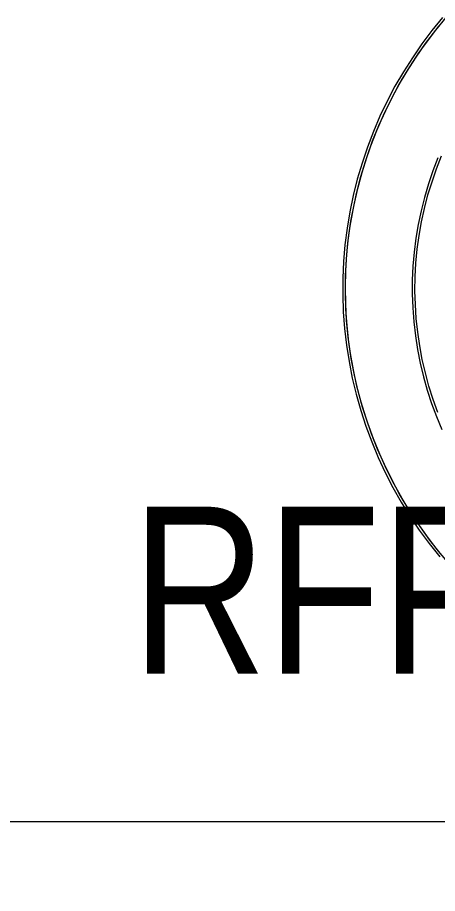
# Model space of a CAD drawing. Header units: millimetres. Extents: x -21597 to 3742, y 49379 to 62073.
# Drawn here: x -8353 to -8051, y 59012 to 59642 of the extents above; entities that cross this region are included whole.
import ezdxf

# ---------------------------------------------------------------- set-up
doc = ezdxf.new("R2010")
doc.units = ezdxf.units.MM
for name, color, linetype, lineweight in [('A-ANNO-DIMS', 7, 'Continuous', 9), ('A-ANNO-DIMS-80', 7, 'Continuous', 9), ('M-EQPM', 7, 'Continuous', 5), ('P-PIPE-IDEN', 7, 'Continuous', 9)]:
    doc.layers.add(name, color=color, linetype=linetype, lineweight=lineweight)
doc.styles.add('Arial_1', font='arial.ttf', dxfattribs={"width": 0.8, "height": 120})
doc.styles.add('Arial_4', font='arial.ttf', dxfattribs={"width": 0.8, "height": 160})
doc.dimstyles.new('AK_DIM_2_0_Arial', dxfattribs={"dimscale": 304.8, "dimtxt": 163.241504, "dimasz": 0.131234, "dimexe": 0.262467, "dimexo": 0.262467, "dimgap": 0.026247, "dimtad": 1, "dimdec": 0, "dimzin": 0, "dimdsep": 46, "dimtxsty": 'Arial_4', "dimblk1": 'OBLIQUE', "dimblk2": 'OBLIQUE', "dimsah": 1, "dimcen": 0.09, "dimadec": 0, "dimazin": 0, "dimtfac": 1, "dimtdec": 4, "dimtix": 1, "dimtmove": 0, "dimatfit": 3, "dimfxl": 1, "dimtvp": 1, "dimtolj": 1, "dimtzin": 0, "dimarcsym": 2})

# ---------------------------------------------------------------- blocks, each defined once
blk = doc.blocks.new('DanNong_VRV_1 QUẠT - OD-A-12_1-2147179-MẶT BẰNG ỐNG GAS KHU H_N')
at = {"layer": 'M-EQPM', "flags": 128}
for points in [[(-176.67, 383.37), (-184.29, 374.05), (-191.53, 364.43), (-198.38, 354.53), (-204.83, 344.37), (-210.87, 333.95), (-216.49, 323.3), (-221.67, 312.44), (-226.42, 301.38), (-230.72, 290.13), (-234.57, 278.73), (-237.96, 267.17), (-240.89, 255.49), (-243.34, 243.71), (-245.32, 231.83), (-246.83, 219.89), (-247.86, 207.89), (-248.4, 195.87), (-248.47, 183.83), (-248.05, 171.8), (-247.15, 159.79), (-245.78, 147.83), (-243.92, 135.93), (-241.6, 124.12), (-238.8, 112.41), (-235.53, 100.82), (-231.81, 89.38), (-227.63, 78.09), (-223, 66.97), (-217.93, 56.05), (-212.43, 45.34), (-206.5, 34.86), (-200.16, 24.63), (-193.42, 14.66), (-186.28, 4.96), (-178.76, -4.44)], [(-176.67, 383.37), (-184.29, 374.05), (-191.53, 364.43), (-198.38, 354.53), (-204.83, 344.37), (-210.87, 333.95), (-216.49, 323.3), (-221.67, 312.44), (-226.42, 301.38), (-230.72, 290.13), (-234.57, 278.73), (-237.96, 267.17), (-240.89, 255.49), (-243.34, 243.71), (-245.32, 231.83), (-246.83, 219.89), (-247.86, 207.89), (-248.4, 195.87), (-248.47, 183.83), (-248.05, 171.8), (-247.15, 159.79), (-245.78, 147.83), (-243.92, 135.93), (-241.6, 124.12), (-238.8, 112.41), (-235.53, 100.82), (-231.81, 89.38), (-227.63, 78.09), (-223, 66.97), (-217.93, 56.05), (-212.43, 45.34), (-206.5, 34.86), (-200.16, 24.63), (-193.42, 14.66), (-186.28, 4.96), (-178.76, -4.44)], [(-176.67, 383.37), (-184.29, 374.05), (-191.53, 364.43), (-198.38, 354.53), (-204.83, 344.37), (-210.87, 333.95), (-216.49, 323.3), (-221.67, 312.44), (-226.42, 301.38), (-230.72, 290.13), (-234.57, 278.73), (-237.96, 267.17), (-240.89, 255.49), (-243.34, 243.71), (-245.32, 231.83), (-246.83, 219.89), (-247.86, 207.89), (-248.4, 195.87), (-248.47, 183.83), (-248.05, 171.8), (-247.15, 159.79), (-245.78, 147.83), (-243.92, 135.93), (-241.6, 124.12), (-238.8, 112.41), (-235.53, 100.82), (-231.81, 89.38), (-227.63, 78.09), (-223, 66.97), (-217.93, 56.05), (-212.43, 45.34), (-206.5, 34.86), (-200.16, 24.63), (-193.42, 14.66), (-186.28, 4.96), (-178.76, -4.44)], [(-173.04, -8.08), (-180.71, 1.1), (-188, 10.58), (-194.92, 20.33), (-201.43, 30.36), (-207.54, 40.64), (-213.23, 51.16), (-218.5, 61.9), (-223.34, 72.84), (-227.73, 83.96), (-231.68, 95.25), (-235.17, 106.69), (-238.2, 118.26), (-240.76, 129.94), (-242.86, 141.71), (-244.48, 153.56), (-245.63, 165.46), (-246.3, 177.4), (-246.5, 189.36), (-246.21, 201.32), (-245.45, 213.25), (-244.21, 225.15), (-242.5, 236.98), (-240.31, 248.74), (-237.66, 260.4), (-234.54, 271.95), (-230.96, 283.36), (-226.93, 294.62), (-222.45, 305.71), (-217.53, 316.61), (-212.18, 327.3), (-206.41, 337.78), (-200.22, 348.01), (-193.63, 357.99), (-186.65, 367.7), (-179.28, 377.12)], [(-173.04, -8.08), (-180.71, 1.1), (-188, 10.58), (-194.92, 20.33), (-201.43, 30.36), (-207.54, 40.64), (-213.23, 51.16), (-218.5, 61.9), (-223.34, 72.84), (-227.73, 83.96), (-231.68, 95.25), (-235.17, 106.69), (-238.2, 118.26), (-240.76, 129.94), (-242.86, 141.71), (-244.48, 153.56), (-245.63, 165.46), (-246.3, 177.4), (-246.5, 189.36), (-246.21, 201.32), (-245.45, 213.25), (-244.21, 225.15), (-242.5, 236.98), (-240.31, 248.74), (-237.66, 260.4), (-234.54, 271.95), (-230.96, 283.36), (-226.93, 294.62), (-222.45, 305.71), (-217.53, 316.61), (-212.18, 327.3), (-206.41, 337.78), (-200.22, 348.01), (-193.63, 357.99), (-186.65, 367.7), (-179.28, 377.12)], [(-178.35, -1.8), (-185.77, 7.59), (-192.8, 17.26), (-199.44, 27.21), (-205.68, 37.41), (-211.5, 47.86), (-216.91, 58.52), (-221.88, 69.4), (-226.41, 80.47), (-230.49, 91.71), (-234.13, 103.1), (-237.3, 114.63), (-240.01, 126.28), (-242.26, 138.03), (-244.03, 149.85), (-245.33, 161.74), (-246.15, 173.67), (-246.49, 185.63), (-246.35, 197.59), (-245.74, 209.53), (-244.65, 221.44), (-243.08, 233.3), (-241.04, 245.08), (-238.54, 256.77), (-235.56, 268.36), (-232.13, 279.81), (-228.24, 291.12), (-223.9, 302.27), (-219.12, 313.23), (-213.9, 323.99), (-208.26, 334.53), (-202.2, 344.84), (-195.73, 354.9), (-188.87, 364.7), (-181.62, 374.21), (-173.99, 383.42)], [(-180.09, 282.58), (-183.68, 273.2), (-186.89, 263.69), (-189.71, 254.06), (-192.15, 244.32), (-194.2, 234.49), (-195.85, 224.59), (-197.11, 214.63), (-197.96, 204.63), (-198.42, 194.6), (-198.47, 184.56), (-198.13, 174.52), (-197.38, 164.51), (-196.23, 154.54), (-194.68, 144.62), (-192.74, 134.77), (-190.41, 125.01), (-187.69, 115.34), (-184.58, 105.8), (-181.09, 96.38), (-177.23, 87.11)], [(-180.07, 99.27), (-183.44, 108.64), (-186.43, 118.14), (-189.05, 127.75), (-191.27, 137.46), (-193.11, 147.25), (-194.55, 157.1), (-195.59, 167), (-196.24, 176.94), (-196.5, 186.9), (-196.35, 196.86), (-195.81, 206.8), (-194.86, 216.72), (-193.53, 226.59), (-191.8, 236.39), (-189.67, 246.12), (-187.17, 255.76), (-184.27, 265.29), (-181, 274.7), (-177.36, 283.97)]]:
    blk.add_lwpolyline(points, dxfattribs=at)
blk = doc.blocks.new('AK-SGS-M3-Hrvt_rvt-1-MẶT BẰNG ỐNG GAS KHU H_N')
at = {"layer": 'M-EQPM', "lineweight": 25}
blk.add_blockref('DanNong_VRV_1 QUẠT - OD-A-12_1-2147179-MẶT BẰNG ỐNG GAS KHU H_N', (-7870.9, 59258.71), dxfattribs=at)
blk = doc.blocks.new('DIMBLOCK8-MẶT BẰNG ỐNG GAS KHU H_N')
at = {"layer": 'A-ANNO-DIMS-80'}
for p, q in [((-20048.59, 59063.75), (-20048.59, 59143.75)), ((-4498.59, 59063.75), (-4498.59, 59143.75)), ((-20048.59, 59063.75), (-20028.59, 59083.75)), ((-4498.59, 59063.75), (-4478.59, 59083.75)), ((-20048.59, 59063.75), (-20068.59, 59043.75)), ((-20048.59, 59063.75), (-4498.59, 59063.75)), ((-20048.59, 59063.75), (-20048.59, 59012.03)), ((-4498.59, 59063.75), (-4518.59, 59043.75)), ((-4498.59, 59063.75), (-4498.59, 59012.03))]:
    blk.add_line(p, q, dxfattribs=at)
at = {"layer": 'A-ANNO-DIMS-80', "color": 0, "insert": (-12518.45, 59279.47), "char_height": 160, "width": 587.6694, "attachment_point": 1, "line_spacing_factor": 0.941778, "style": 'Arial_4'}
blk.add_mtext('15550', dxfattribs=at)
blk = doc.blocks.new('_Oblique')
at = {"color": 0, "linetype": 'ByBlock', "lineweight": -2}
blk.add_line((-0.5, -0.5), (0.5, 0.5), dxfattribs=at)

msp = doc.modelspace()

# ---------------------------------------------------------------- block references
at = {"lineweight": 5}
msp.add_blockref('AK-SGS-M3-Hrvt_rvt-1-MẶT BẰNG ỐNG GAS KHU H_N', (0, 0), dxfattribs=at)

# ---------------------------------------------------------------- texts
at = {"layer": 'P-PIPE-IDEN', "color": 1, "lineweight": 30, "true_color": 0xff0000, "insert": (-7864.82, 59228.64), "char_height": 120, "width": 830.08, "attachment_point": 5, "line_spacing_factor": 0.936439, "style": 'Arial_1'}
msp.add_mtext('\\pxqc,t6.66667,13.33333,20,26.66667,33.33333,40,46.66667,53.33333,60,66.66667,73.33333,80,86.66667,93.33333,100,106.66667,113.33333,120,126.66667,133.33333,140,146.66667,153.33333,160,166.66667,173.33333,180,186.66667,193.33333,200,206.66667,213.33333;{RFP - DN25ø}', dxfattribs=at)

# ---------------------------------------------------------------- dimensions: what is measured, and where the dimension line sits
at = {"layer": 'A-ANNO-DIMS'}
dim = msp.add_linear_dim(base=(-4498.59, 59063.75), p1=(-20048.59, 59092.03), p2=(-4498.59, 59092.03), dimstyle='AK_DIM_2_0_Arial', override={"dimpost": '<>', "dimfxl": 15550}, dxfattribs=at)
dim.commit()
dim.dimension.update_dxf_attribs({"geometry": 'DIMBLOCK8-MẶT BẰNG ỐNG GAS KHU H_N', "text_midpoint": (-12273.59, 59153.44)})

doc.saveas('drawing.dxf')
